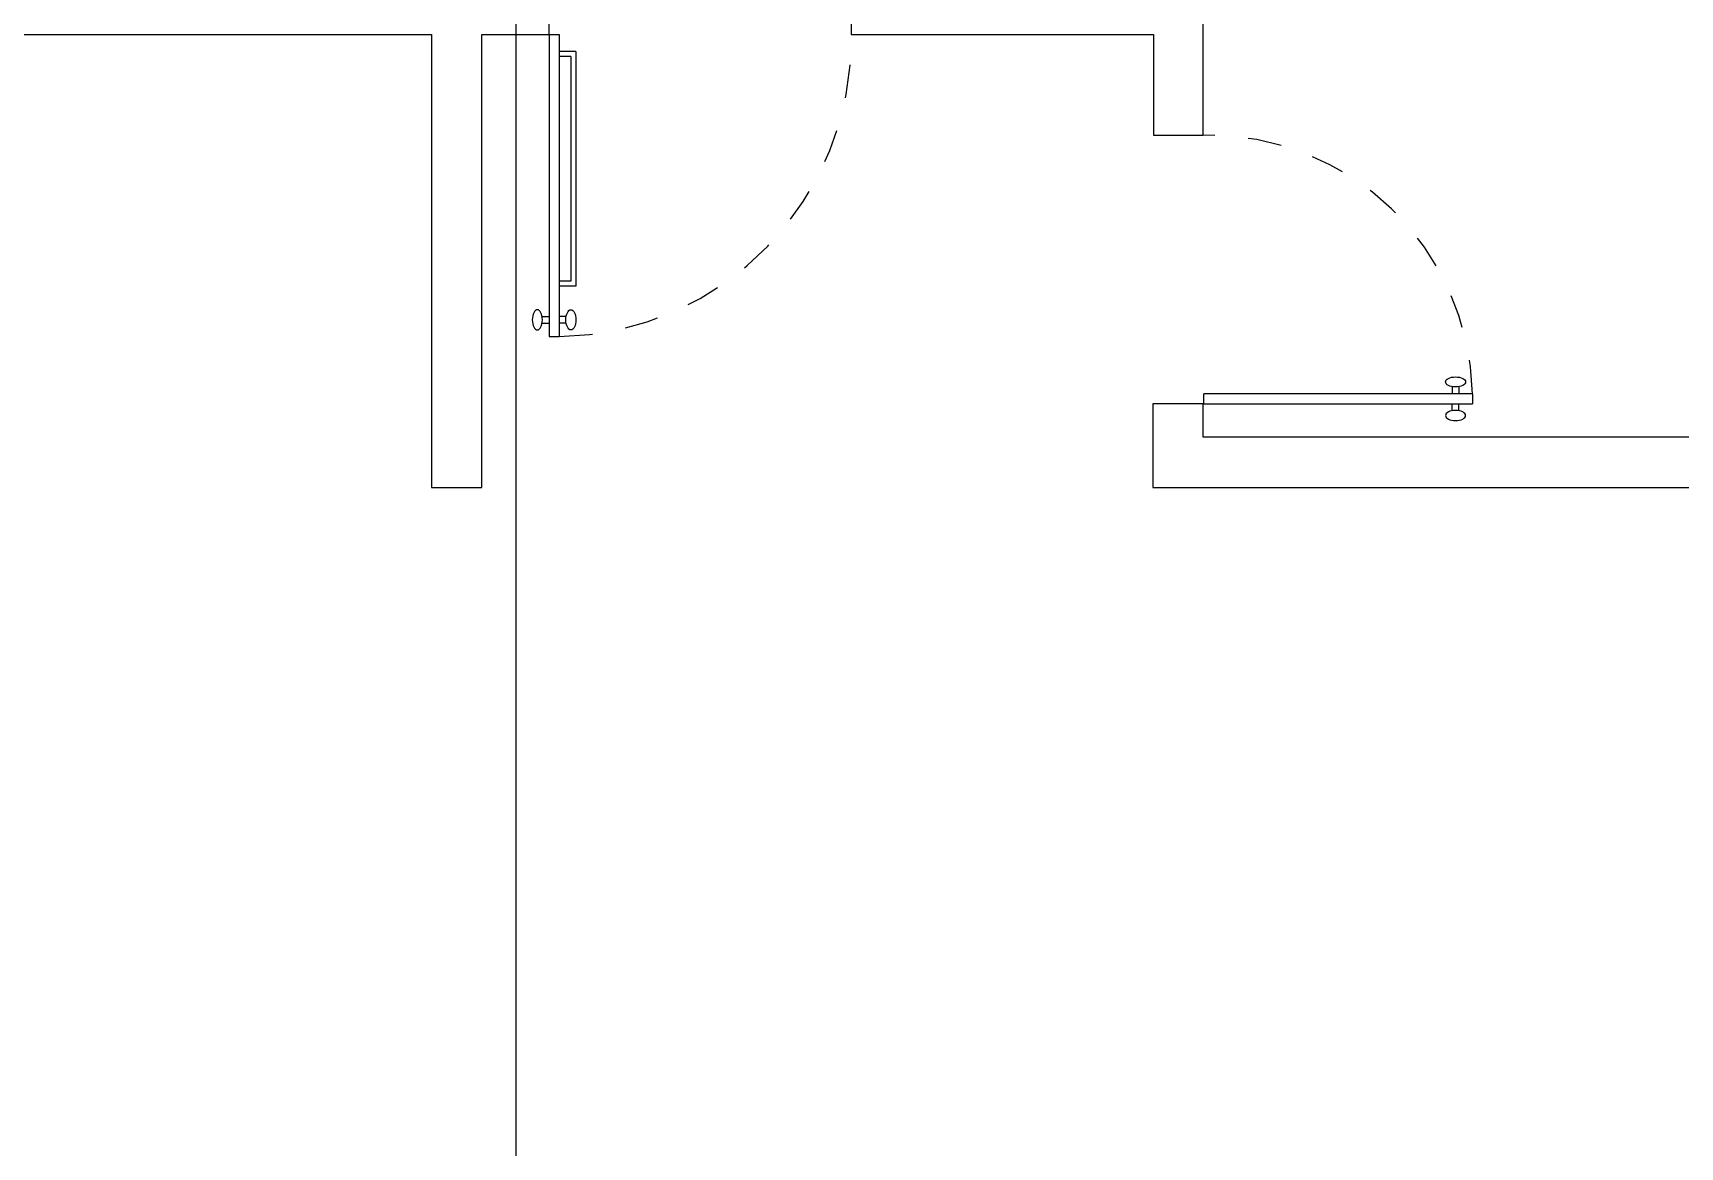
# Model space of a CAD drawing. Header units: millimetres. Extents: x 776 to 1595, y 411 to 1258.
# Drawn here: x 799.146 to 804.052, y 425.962 to 429.282 of the extents above; entities that cross this region are included whole.
import ezdxf

# ---------------------------------------------------------------- set-up
doc = ezdxf.new("R2010")
doc.units = ezdxf.units.MM
doc.linetypes.add('ACAD_ISO03W100', pattern=[30, 12, -18])
for name, color, linetype in [('can02', 2, 'Continuous'), ('CANOS ISO', 2, 'Continuous'), ('Janela', 2, 'Continuous'), ('pena 01', 1, 'Continuous'), ('pena02', 2, 'Continuous')]:
    doc.layers.add(name, color=color, linetype=linetype)

msp = doc.modelspace()

# ---------------------------------------------------------------- linework, layer by layer
at = {"layer": 'can02', "color": 0}
for points in [[(801.0825, 431.3773), (800.4837, 431.3773), (800.4837, 433.3273), (800.3337, 433.3273), (800.3337, 429.4273), (799.1587, 429.4273), (799.1587, 431.9773), (799.0087, 431.9773), (799.0087, 429.2773), (800.3337, 429.2773), (800.3337, 427.9273), (800.4837, 427.9273), (800.4837, 429.2773), (800.6837, 429.2773), (800.6837, 429.4273), (800.4837, 429.4273), (800.4837, 431.2273), (801.0825, 431.2273)], [(803.0387, 431.3773), (802.0855, 431.3773), (802.0855, 431.2273), (802.4837, 431.2273), (802.4837, 429.4273), (801.5837, 429.4273), (801.5837, 429.2773), (802.4837, 429.2773), (802.4837, 428.9773), (802.6321, 428.9773), (802.6321, 431.2273), (803.0387, 431.2273)]]:
    msp.add_lwpolyline(points, close=True, dxfattribs=at)
msp.add_lwpolyline([(806.4421, 431.8899), (806.4421, 431.3773), (805.9919, 431.3773), (805.9919, 431.2273), (806.4421, 431.2273), (806.4421, 429.4273), (806.4421, 428.0773), (802.6321, 428.0773), (802.6321, 428.1773), (802.4821, 428.1773), (802.4821, 427.9273), (806.5921, 427.9273), (806.5921, 431.2273), (807.0879, 431.2273), (807.0879, 431.3773), (806.5921, 431.3773), (806.5921, 431.9512)], dxfattribs=at)
at = {"layer": 'CANOS ISO', "extrusion": (-1, 0, -4.21885e-15)}
msp.add_line((800.5856, 417.2023, 3.2), (800.5856, 429.8773, 3.2), dxfattribs=at)
at = {"layer": 'Janela', "color": 0}
for p, q in [((800.6837, 429.2773), (800.6837, 428.3773)), ((800.6837, 429.2773), (800.7137, 429.2773)), ((800.7137, 429.2773), (800.7137, 428.3773)), ((800.7637, 429.2273), (800.7137, 429.2273)), ((800.7487, 429.2123), (800.7137, 429.2123)), ((800.7487, 429.2123), (800.7487, 428.5423)), ((800.7637, 429.2273), (800.7637, 428.5273)), ((800.7487, 428.5423), (800.7137, 428.5423)), ((800.7637, 428.5273), (800.7137, 428.5273)), ((800.6837, 428.3773), (800.7137, 428.3773))]:
    msp.add_line(p, q, dxfattribs=at)
at = {"layer": 'pena 01', "color": 0, "linetype": 'ACAD_ISO03W100', "ltscale": 0.005}
for centre, radius, start, end in [((800.6987, 429.2623), 0.8851, 270.971, 0.971), ((802.6487, 428.1923), 0.7851, 1.0947, 91.0947)]:
    msp.add_arc(centre, radius, start, end, dxfattribs=at)
at = {"layer": 'pena02', "color": 0}
for p, q in [((800.6629, 428.4373), (800.6837, 428.4373)), ((800.6629, 428.4173), (800.6837, 428.4173)), ((800.7346, 428.4373), (800.7137, 428.4373)), ((800.7346, 428.4173), (800.7137, 428.4173)), ((803.3737, 428.2282), (803.3737, 428.2073)), ((803.3937, 428.2282), (803.3937, 428.2073)), ((802.6337, 428.1773), (802.6337, 428.2073)), ((803.4337, 428.2073), (802.6337, 428.2073)), ((802.6337, 428.1773), (803.4337, 428.1773)), ((803.3737, 428.1565), (803.3737, 428.1773)), ((803.3937, 428.1565), (803.3937, 428.1773)), ((803.4337, 428.2073), (803.4337, 428.1773))]:
    msp.add_line(p, q, dxfattribs=at)
at = {"layer": 'pena02', "color": 0, "extrusion": (0, 0, -1)}
for centre, major_axis in [((800.6487, 428.4273), (0, -0.03)), ((803.3837, 428.1423), (0.03, 0))]:
    msp.add_ellipse(centre, major_axis=major_axis, ratio=0.5, dxfattribs=at)
at = {"layer": 'pena02', "color": 0}
for centre, major_axis in [((800.7487, 428.4273), (0, -0.03)), ((803.3837, 428.2423), (0.03, 0))]:
    msp.add_ellipse(centre, major_axis=major_axis, ratio=0.5, dxfattribs=at)

doc.saveas('drawing.dxf')
